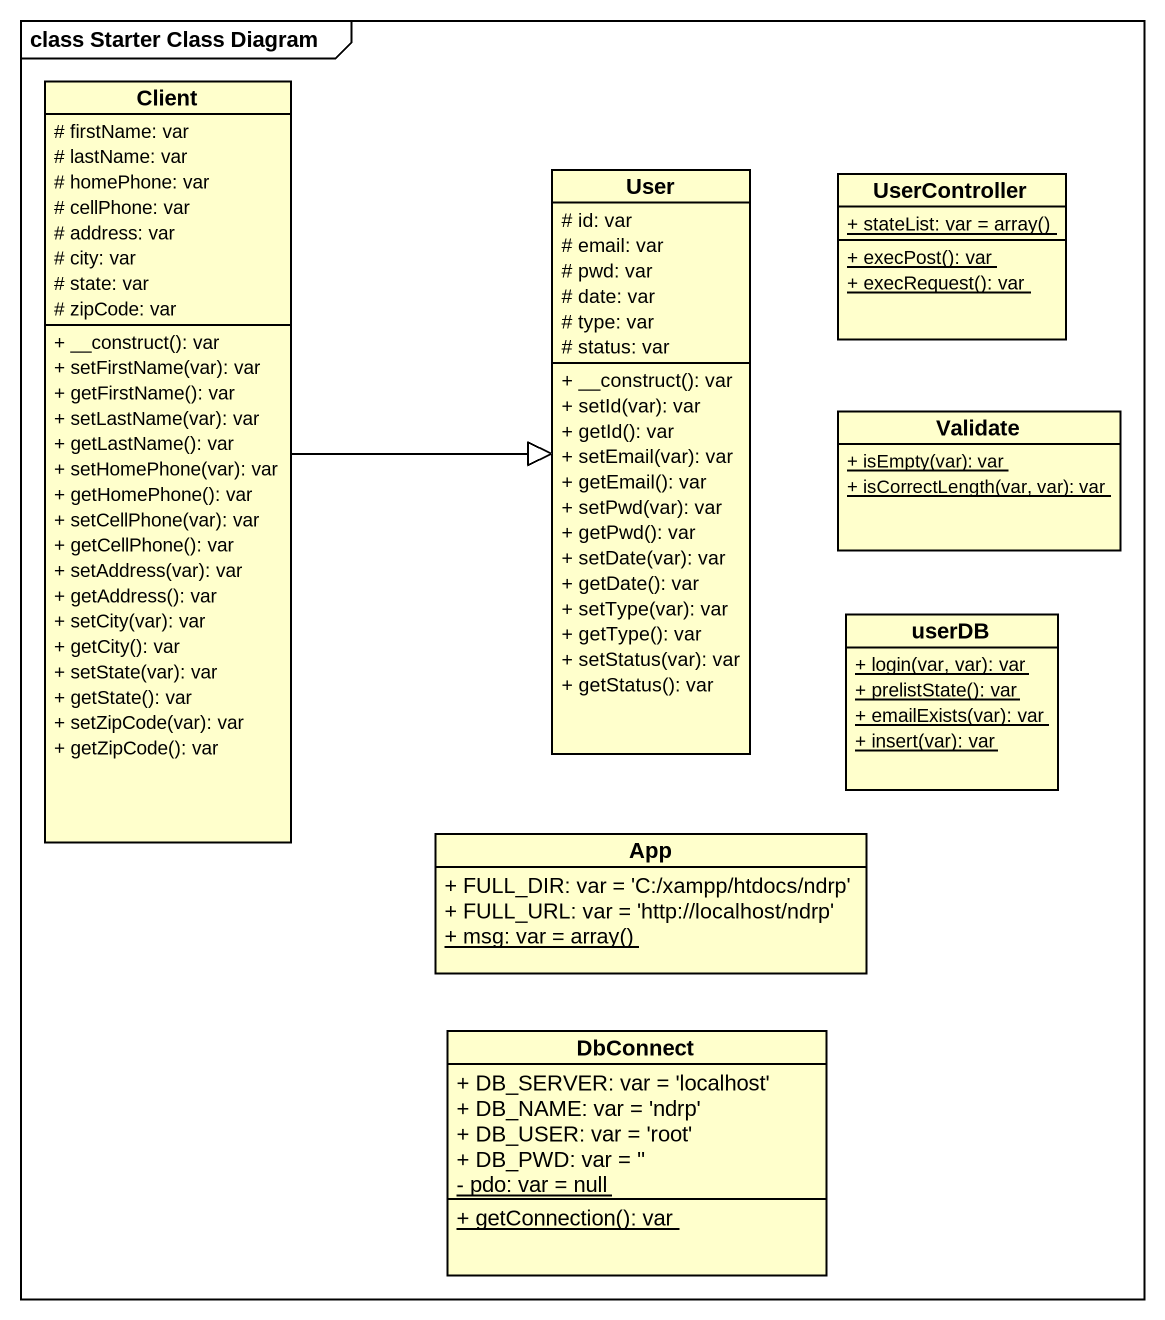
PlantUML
@startuml
mainframe class Starter Class Diagram
hide circle
hide empty members
skinparam classAttributeIconSize 0
class Client {
  # firstName: var
  # lastName: var
  # homePhone: var
  # cellPhone: var
  # address: var
  # city: var
  # state: var
  # zipCode: var
  + __construct(): var
  + setFirstName(var): var
  + getFirstName(): var
  + setLastName(var): var
  + getLastName(): var
  + setHomePhone(var): var
  + getHomePhone(): var
  + setCellPhone(var): var
  + getCellPhone(): var
  + setAddress(var): var
  + getAddress(): var
  + setCity(var): var
  + getCity(): var
  + setState(var): var
  + getState(): var
  + setZipCode(var): var
  + getZipCode(): var
}
class User {
  # id: var
  # email: var
  # pwd: var
  # date: var
  # type: var
  # status: var
  + __construct(): var
  + setId(var): var
  + getId(): var
  + setEmail(var): var
  + getEmail(): var
  + setPwd(var): var
  + getPwd(): var
  + setDate(var): var
  + getDate(): var
  + setType(var): var
  + getType(): var
  + setStatus(var): var
  + getStatus(): var
}
class UserController {
  {static} {field} + stateList: var = array()
  {static} + execPost(): var
  {static} + execRequest(): var
}
class Validate {
  {static} + isEmpty(var): var
  {static} + isCorrectLength(var, var): var
}
class userDB {
  {static} + login(var, var): var
  {static} + prelistState(): var
  {static} + emailExists(var): var
  {static} + insert(var): var
}
class App {
  + FULL_DIR: var = 'C:/xampp/htdocs/ndrp'
  + FULL_URL: var = 'http://localhost/ndrp'
  {static} {field} + msg: var = array()
}
class DbConnect {
  + DB_SERVER: var = 'localhost'
  + DB_NAME: var = 'ndrp'
  + DB_USER: var = 'root'
  + DB_PWD: var = ''
  {static} - pdo: var = null
  {static} + getConnection(): var
}
Client -right-|> User
@enduml
